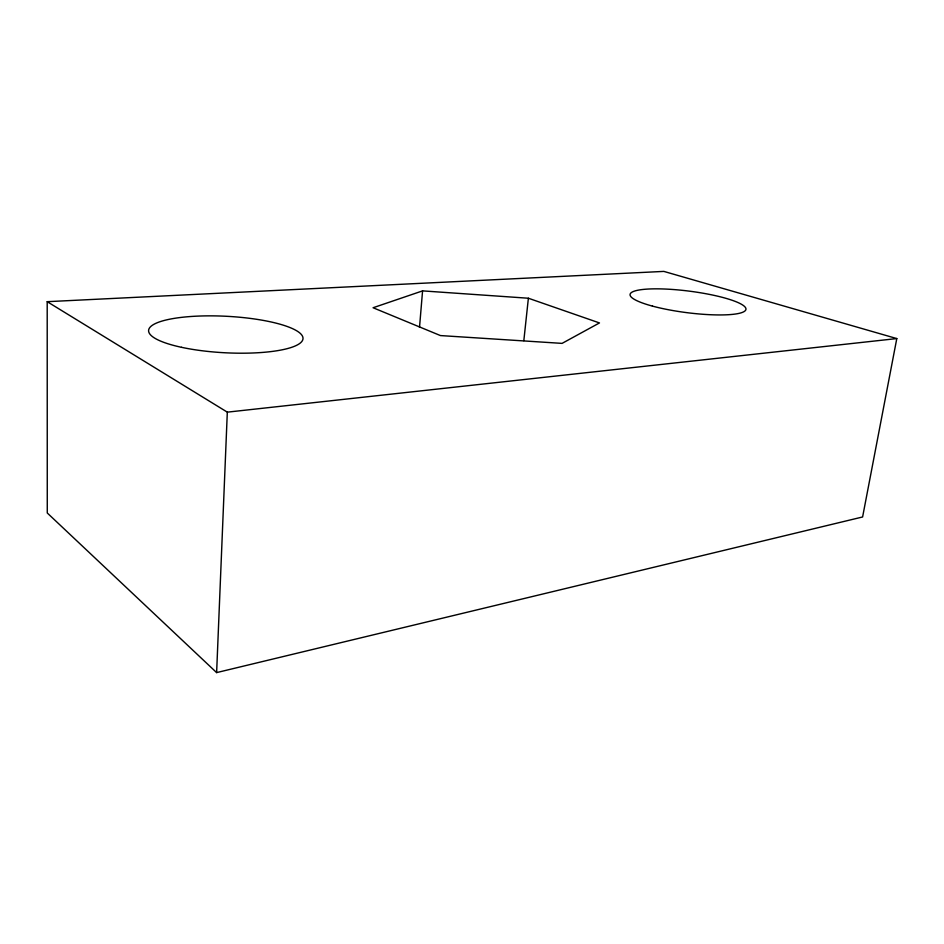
<?xml version="1.0" encoding="UTF-8"?>
<svg xmlns="http://www.w3.org/2000/svg" width="944" height="944" viewBox="0 0 944 944"><rect width="100%" height="100%" fill="white"/><g stroke="black" fill="none" stroke-linecap="round" stroke-linejoin="round"><path stroke-width="1.42" d="M216.624 672.6L227.315 412.15L47.2 301.679L47.271 512.993L216.624 672.6L862.604 516.97L896.8 338.577L663.833 271.4L47.2 301.679M419.514 327.379L422.57 290.882L528.38 298.233L599.464 322.931L562.069 343.38L440.435 335.568L373.081 307.744L422.57 290.882M523.826 340.666L528.38 298.233M227.315 412.15L896.8 338.577M652.446 306.104A58.398 10.821 7.3 0 0 745.406 310.493A58.398 10.821 7.3 0 0 666.193 289.088A58.398 10.821 7.3 0 0 652.446 306.104M181.508 347.309A77.302 18.255 3 0 0 302.717 339.911A77.302 18.255 3 0 0 193.225 316.346A77.302 18.255 3 0 0 181.508 347.309"/></g></svg>
